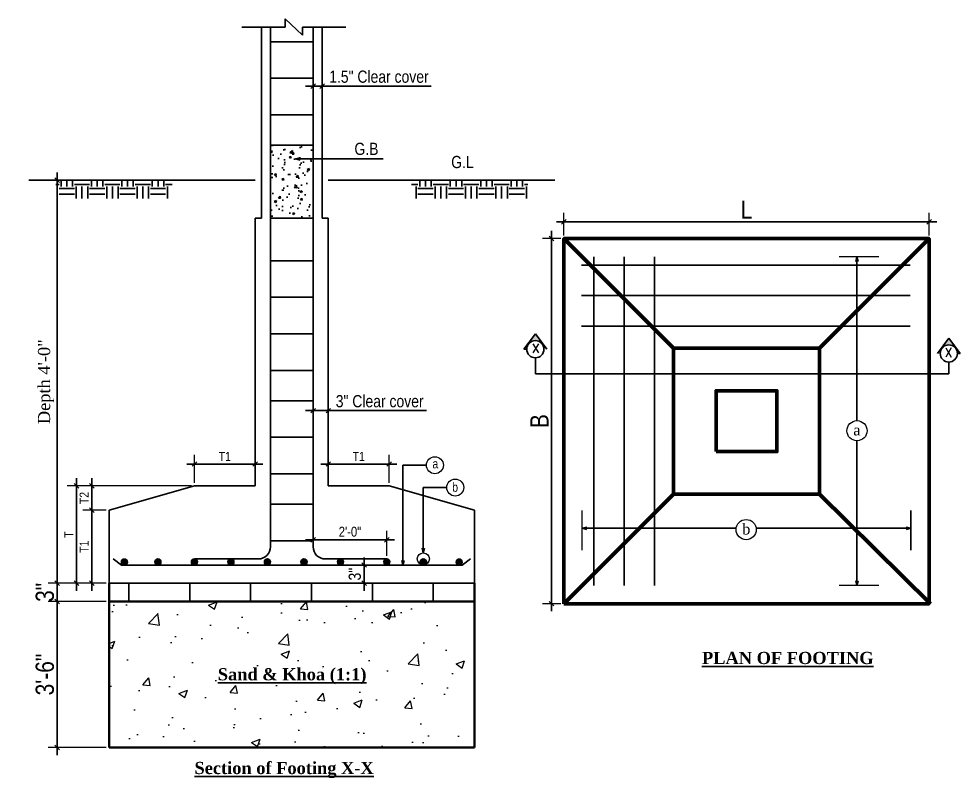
# Model space of a CAD drawing. Header units: inches. Extents: x -4010 to 92088, y -38563 to -1318.
# Drawn here: x 51706.2 to 51860.9, y -25527 to -25402.2 of the extents above; entities that cross this region are included whole.
import ezdxf

# ---------------------------------------------------------------- set-up
doc = ezdxf.new("R2010")
doc.units = ezdxf.units.IN
doc.header["$MEASUREMENT"] = 0
doc.header["$PDMODE"] = 99
for name, color, linetype, lineweight in [('1-FOUNDATION DIM', 31, 'Continuous', 5), ('Column', 2, 'Continuous', 50), ('DIM', 7, 'Continuous', 15), ('Footing', 250, 'Continuous', 30)]:
    doc.layers.add(name, color=color, linetype=linetype, lineweight=lineweight)
for name, color, linetype in [('con_out1', 2, 'Continuous'), ('Hatch', 3, 'Continuous'), ('Rod', 1, 'Continuous'), ('Tax', 250, 'Continuous'), ('TEX', 7, 'Continuous')]:
    doc.layers.add(name, color=color, linetype=linetype)
doc.styles.add('SECTION', font='romand.shx', dxfattribs={"height": 100})
doc.styles.get("Standard").update_dxf_attribs({"font": 'ARIALN.TTF'})
doc.dimstyles.new('_20', dxfattribs={"dimscale": 0.25, "dimtxt": 7, "dimasz": 5, "dimexe": 6, "dimexo": 2, "dimgap": 2, "dimtad": 1, "dimdec": 1, "dimzin": 3, "dimdsep": 46, "dimlunit": 4, "dimtxsty": 'Standard', "dimblk": 'OBLIQUE', "dimcen": 0, "dimdle": 5, "dimclrt": 7, "dimazin": 0, "dimtfac": 0.0375, "dimtdec": 1, "dimtofl": 0, "dimtmove": 0, "dimatfit": 3, "dimldrblk": 'OPEN30', "dimfxl": 6, "dimtvp": 0.8, "dimtolj": 1, "dimtzin": 0, "dimlwe": -1, "dimarcsym": 0})

# ---------------------------------------------------------------- blocks, each defined once
blk = doc.blocks.new('_Oblique')
at = {"color": 0, "linetype": 'ByBlock', "lineweight": -2}
blk.add_line((-0.5, -0.5), (0.5, 0.5), dxfattribs=at)
blk = doc.blocks.new('_Open30')
at = {"color": 0, "linetype": 'ByBlock', "lineweight": -2}
for p, q in [((-1, 0.27), (0, 0)), ((0, 0), (-1, -0.27)), ((0, 0), (-1, 0))]:
    blk.add_line(p, q, dxfattribs=at)
blk = doc.blocks.new('*D962')
at = {"layer": 'Defpoints', "color": 0}
for p in [(51757.06, -25466.59), (51757.06, -25467.66), (51754.56, -25470.97)]:
    blk.add_point(p, dxfattribs=at)
at = {"layer": 'DIM', "color": 0}
for p, q in [((51754.56, -25470.47), (51754.56, -25465.09)), ((51757.06, -25467.16), (51757.06, -25465.09))]:
    blk.add_line(p, q, dxfattribs=at)
at = {"layer": 'DIM', "color": 0, "lineweight": -2}
for p, q in [((51753.31, -25466.59), (51757.06, -25466.59)), ((51757.06, -25466.59), (51773.19, -25466.59))]:
    blk.add_line(p, q, dxfattribs=at)
at = {"layer": 'DIM', "color": 0, "lineweight": -2, "xscale": 0.75, "yscale": 0.75, "zscale": 0.75, "rotation": 180}
blk.add_blockref('_Oblique', (51754.56, -25466.59), dxfattribs=at)
at = {"layer": 'DIM', "color": 0, "lineweight": -2, "xscale": 0.75, "yscale": 0.75, "zscale": 0.75}
blk.add_blockref('_Oblique', (51757.06, -25466.59), dxfattribs=at)
at = {"layer": 'DIM', "color": 7, "insert": (51765.5, -25465.05), "char_height": 3, "attachment_point": 5}
blk.add_mtext('\\A1;{\\H0.6667x;\\C7;3" Clear cover}', dxfattribs=at)
blk = doc.blocks.new('*D949')
at = {"layer": 'Defpoints', "color": 0}
for p in [(51756.06, -25413.27), (51754.56, -25414.34), (51756.06, -25414.65)]:
    blk.add_point(p, dxfattribs=at)
at = {"layer": 'DIM', "color": 0}
for p, q in [((51754.56, -25413.84), (51754.56, -25411.77)), ((51756.06, -25414.15), (51756.06, -25411.77))]:
    blk.add_line(p, q, dxfattribs=at)
at = {"layer": 'DIM', "color": 0, "lineweight": -2}
for p, q in [((51753.31, -25413.27), (51756.06, -25413.27)), ((51756.06, -25413.27), (51773.95, -25413.27))]:
    blk.add_line(p, q, dxfattribs=at)
at = {"layer": 'DIM', "color": 0, "lineweight": -2, "xscale": 0.75, "yscale": 0.75, "zscale": 0.75, "rotation": 180}
blk.add_blockref('_Oblique', (51754.56, -25413.27), dxfattribs=at)
at = {"layer": 'DIM', "color": 0, "lineweight": -2, "xscale": 0.75, "yscale": 0.75, "zscale": 0.75}
blk.add_blockref('_Oblique', (51756.06, -25413.27), dxfattribs=at)
at = {"layer": 'DIM', "color": 7, "insert": (51765.38, -25411.73), "char_height": 3, "attachment_point": 5}
blk.add_mtext('\\A1;{\\H0.6667x;\\C7;1.5" Clear cover}', dxfattribs=at)
blk = doc.blocks.new('*D963')
at = {"layer": 'Defpoints', "color": 0}
for p in [(51712.52, -25428.72), (51738.74, -25428.72), (51721.06, -25494.95)]:
    blk.add_point(p, dxfattribs=at)
at = {"layer": 'DIM', "color": 0}
for p, q in [((51738.24, -25428.72), (51711.02, -25428.72)), ((51720.56, -25494.95), (51711.02, -25494.95))]:
    blk.add_line(p, q, dxfattribs=at)
at = {"layer": 'DIM', "color": 0, "lineweight": -2}
blk.add_line((51712.52, -25496.2), (51712.52, -25427.47), dxfattribs=at)
at = {"layer": 'DIM', "color": 0, "lineweight": -2, "xscale": 0.75, "yscale": 0.75, "zscale": 0.75}
for p, rotation in [((51712.52, -25428.72), 90), ((51712.52, -25494.95), 270)]:
    blk.add_blockref('_Oblique', p, dxfattribs=dict(at, rotation=rotation))
at = {"layer": 'DIM', "color": 7, "insert": (51710.68, -25461.84), "char_height": 3, "attachment_point": 5, "rotation": 90}
blk.add_mtext('\\A1;{\\fTimes New Roman|b0|i0|c0|p18;\\H0.6667x;\\C256;Depth 4\'-0"}', dxfattribs=at)
blk = doc.blocks.new('*D964')
at = {"layer": 'Defpoints', "color": 0}
for p in [(51761.56, -25491.95), (51761.62, -25494.95), (51762.94, -25494.95)]:
    blk.add_point(p, dxfattribs=at)
at = {"layer": 'DIM', "color": 0, "lineweight": -2}
blk.add_line((51762.94, -25490.7), (51762.94, -25496.2), dxfattribs=at)
at = {"layer": 'DIM', "color": 0}
for p, q in [((51762.06, -25491.95), (51764.44, -25491.95)), ((51762.12, -25494.95), (51764.44, -25494.95))]:
    blk.add_line(p, q, dxfattribs=at)
at = {"layer": 'DIM', "color": 0, "lineweight": -2, "xscale": 0.75, "yscale": 0.75, "zscale": 0.75}
for p, rotation in [((51762.94, -25491.95), 90), ((51762.94, -25494.95), 270)]:
    blk.add_blockref('_Oblique', p, dxfattribs=dict(at, rotation=rotation))
at = {"layer": 'DIM', "color": 7, "insert": (51761.42, -25493.45), "char_height": 3, "attachment_point": 5, "rotation": 90}
blk.add_mtext('\\A1;{\\H0.6667x;\\C7;3"}', dxfattribs=at)
blk = doc.blocks.new('*D965')
at = {"layer": 'Defpoints', "color": 0}
for p in [(51735.06, -25475.36), (51735.06, -25478.95), (51745.06, -25478.95)]:
    blk.add_point(p, dxfattribs=at)
at = {"layer": 'DIM', "color": 0, "lineweight": -2}
blk.add_line((51746.31, -25475.36), (51733.81, -25475.36), dxfattribs=at)
at = {"layer": 'DIM', "color": 0}
for p, q in [((51735.06, -25478.45), (51735.06, -25473.86)), ((51745.06, -25478.45), (51745.06, -25473.86))]:
    blk.add_line(p, q, dxfattribs=at)
at = {"layer": 'DIM', "color": 0, "lineweight": -2, "xscale": 0.75, "yscale": 0.75, "zscale": 0.75, "rotation": 180}
blk.add_blockref('_Oblique', (51735.06, -25475.36), dxfattribs=at)
at = {"layer": 'DIM', "color": 0, "lineweight": -2, "xscale": 0.75, "yscale": 0.75, "zscale": 0.75}
blk.add_blockref('_Oblique', (51745.06, -25475.36), dxfattribs=at)
at = {"layer": 'DIM', "color": 7, "insert": (51740.06, -25474.11), "char_height": 3, "attachment_point": 5}
blk.add_mtext('\\A1;{\\H0.5x;\\C7;T1}', dxfattribs=at)
blk = doc.blocks.new('*D966')
at = {"layer": 'Defpoints', "color": 0}
for p in [(51767.06, -25475.36), (51757.06, -25478.95), (51767.06, -25478.95)]:
    blk.add_point(p, dxfattribs=at)
at = {"layer": 'DIM', "color": 0, "lineweight": -2}
blk.add_line((51755.81, -25475.36), (51768.31, -25475.36), dxfattribs=at)
at = {"layer": 'DIM', "color": 0}
for p, q in [((51757.06, -25478.45), (51757.06, -25473.86)), ((51767.06, -25478.45), (51767.06, -25473.86))]:
    blk.add_line(p, q, dxfattribs=at)
at = {"layer": 'DIM', "color": 0, "lineweight": -2, "xscale": 0.75, "yscale": 0.75, "zscale": 0.75, "rotation": 180}
blk.add_blockref('_Oblique', (51757.06, -25475.36), dxfattribs=at)
at = {"layer": 'DIM', "color": 0, "lineweight": -2, "xscale": 0.75, "yscale": 0.75, "zscale": 0.75}
blk.add_blockref('_Oblique', (51767.06, -25475.36), dxfattribs=at)
at = {"layer": 'DIM', "color": 7, "insert": (51762.06, -25474.11), "char_height": 3, "attachment_point": 5}
blk.add_mtext('\\A1;{\\H0.5x;\\C7;T1}', dxfattribs=at)
blk = doc.blocks.new('*D967')
at = {"layer": 'Defpoints', "color": 0}
for p in [(51718.2, -25482.95), (51721.06, -25482.95), (51720.81, -25494.95)]:
    blk.add_point(p, dxfattribs=at)
at = {"layer": 'DIM', "color": 0}
for p, q in [((51720.56, -25482.95), (51716.7, -25482.95)), ((51720.31, -25494.95), (51716.7, -25494.95))]:
    blk.add_line(p, q, dxfattribs=at)
at = {"layer": 'DIM', "color": 0, "lineweight": -2}
blk.add_line((51718.2, -25496.2), (51718.2, -25481.7), dxfattribs=at)
at = {"layer": 'DIM', "color": 0, "lineweight": -2, "xscale": 0.75, "yscale": 0.75, "zscale": 0.75}
for p, rotation in [((51718.2, -25482.95), 90), ((51718.2, -25494.95), 270)]:
    blk.add_blockref('_Oblique', p, dxfattribs=dict(at, rotation=rotation))
at = {"layer": 'DIM', "color": 7, "insert": (51716.95, -25488.95), "char_height": 3, "attachment_point": 5, "rotation": 90}
blk.add_mtext('\\A1;{\\H0.5x;\\C7;T1}', dxfattribs=at)
blk = doc.blocks.new('*D968')
at = {"layer": 'Defpoints', "color": 0}
for p in [(51735.06, -25478.95), (51718.2, -25482.95), (51721.06, -25482.95)]:
    blk.add_point(p, dxfattribs=at)
at = {"layer": 'DIM', "color": 0, "lineweight": -2}
blk.add_line((51718.2, -25477.7), (51718.2, -25484.2), dxfattribs=at)
at = {"layer": 'DIM', "color": 0}
for p, q in [((51734.56, -25478.95), (51716.7, -25478.95)), ((51720.56, -25482.95), (51716.7, -25482.95))]:
    blk.add_line(p, q, dxfattribs=at)
at = {"layer": 'DIM', "color": 0, "lineweight": -2, "xscale": 0.75, "yscale": 0.75, "zscale": 0.75}
for p, rotation in [((51718.2, -25478.95), 90), ((51718.2, -25482.95), 270)]:
    blk.add_blockref('_Oblique', p, dxfattribs=dict(at, rotation=rotation))
at = {"layer": 'DIM', "color": 7, "insert": (51716.95, -25480.95), "char_height": 3, "attachment_point": 5, "rotation": 90}
blk.add_mtext('\\A1;{\\H0.5x;\\C7;T2}', dxfattribs=at)
blk = doc.blocks.new('*D969')
at = {"layer": 'Defpoints', "color": 0}
for p in [(51715.67, -25478.95), (51735.06, -25478.95), (51721.06, -25494.95)]:
    blk.add_point(p, dxfattribs=at)
at = {"layer": 'DIM', "color": 0, "lineweight": -2}
blk.add_line((51715.67, -25496.2), (51715.67, -25477.7), dxfattribs=at)
at = {"layer": 'DIM', "color": 0}
for p, q in [((51734.56, -25478.95), (51714.17, -25478.95)), ((51720.56, -25494.95), (51714.17, -25494.95))]:
    blk.add_line(p, q, dxfattribs=at)
at = {"layer": 'DIM', "color": 0, "lineweight": -2, "xscale": 0.75, "yscale": 0.75, "zscale": 0.75}
for p, rotation in [((51715.67, -25478.95), 90), ((51715.67, -25494.95), 270)]:
    blk.add_blockref('_Oblique', p, dxfattribs=dict(at, rotation=rotation))
at = {"layer": 'DIM', "color": 7, "insert": (51714.42, -25486.95), "char_height": 3, "attachment_point": 5, "rotation": 90}
blk.add_mtext('\\A1;{\\H0.5x;\\C7;T}', dxfattribs=at)
blk = doc.blocks.new('*D970')
at = {"layer": 'Defpoints', "color": 0}
for p in [(51754.56, -25487.82), (51754.56, -25487.97), (51766.67, -25490.95)]:
    blk.add_point(p, dxfattribs=at)
at = {"layer": 'DIM', "color": 0}
for p, q in [((51754.56, -25487.47), (51754.56, -25486.32)), ((51766.67, -25490.45), (51766.67, -25486.32))]:
    blk.add_line(p, q, dxfattribs=at)
at = {"layer": 'DIM', "color": 0, "lineweight": -2}
blk.add_line((51767.92, -25487.82), (51753.31, -25487.82), dxfattribs=at)
at = {"layer": 'DIM', "color": 0, "lineweight": -2, "xscale": 0.75, "yscale": 0.75, "zscale": 0.75, "rotation": 180}
blk.add_blockref('_Oblique', (51754.56, -25487.82), dxfattribs=at)
at = {"layer": 'DIM', "color": 0, "lineweight": -2, "xscale": 0.75, "yscale": 0.75, "zscale": 0.75}
blk.add_blockref('_Oblique', (51766.67, -25487.82), dxfattribs=at)
at = {"layer": 'DIM', "color": 7, "insert": (51760.62, -25486.49), "char_height": 3, "attachment_point": 5}
blk.add_mtext('\\A1;{\\H0.54x;\\C7;2\'-0"}', dxfattribs=at)
blk = doc.blocks.new('*D950')
at = {"layer": 'Defpoints', "color": 0}
for p in [(51712.52, -25494.95), (51720.81, -25494.95), (51721.06, -25497.95)]:
    blk.add_point(p, dxfattribs=at)
at = {"layer": 'DIM', "color": 0, "lineweight": -2}
blk.add_line((51712.52, -25499.2), (51712.52, -25493.7), dxfattribs=at)
at = {"layer": 'DIM', "color": 0}
for p, q in [((51720.31, -25494.95), (51711.02, -25494.95)), ((51720.56, -25497.95), (51711.02, -25497.95))]:
    blk.add_line(p, q, dxfattribs=at)
at = {"layer": 'DIM', "color": 0, "lineweight": -2, "xscale": 0.75, "yscale": 0.75, "zscale": 0.75}
for p, rotation in [((51712.52, -25494.95), 90), ((51712.52, -25497.95), 270)]:
    blk.add_blockref('_Oblique', p, dxfattribs=dict(at, rotation=rotation))
at = {"layer": 'DIM', "color": 7, "insert": (51710.49, -25496.45), "char_height": 3, "attachment_point": 5, "rotation": 90}
blk.add_mtext('\\A1;{\\C7;3"}', dxfattribs=at)
blk = doc.blocks.new('*D971')
at = {"layer": 'Defpoints', "color": 0}
for p in [(51795.78, -25435.57), (51795.78, -25438.31), (51855.78, -25438.31)]:
    blk.add_point(p, dxfattribs=at)
at = {"layer": 'DIM', "color": 0}
for p, q in [((51795.78, -25437.81), (51795.78, -25434.07)), ((51855.78, -25437.81), (51855.78, -25434.07))]:
    blk.add_line(p, q, dxfattribs=at)
at = {"layer": 'DIM', "color": 0, "lineweight": -2}
blk.add_line((51857.03, -25435.57), (51794.53, -25435.57), dxfattribs=at)
at = {"layer": 'DIM', "color": 0, "lineweight": -2, "xscale": 0.75, "yscale": 0.75, "zscale": 0.75, "rotation": 180}
blk.add_blockref('_Oblique', (51795.78, -25435.57), dxfattribs=at)
at = {"layer": 'DIM', "color": 0, "lineweight": -2, "xscale": 0.75, "yscale": 0.75, "zscale": 0.75}
blk.add_blockref('_Oblique', (51855.78, -25435.57), dxfattribs=at)
at = {"layer": 'DIM', "color": 7, "insert": (51825.78, -25433.57), "char_height": 3, "attachment_point": 5}
blk.add_mtext('\\A1;{\\C7;L}', dxfattribs=at)
blk = doc.blocks.new('*D972')
at = {"layer": 'Defpoints', "color": 0}
for p in [(51793.75, -25438.31), (51795.78, -25438.31), (51795.78, -25498.31)]:
    blk.add_point(p, dxfattribs=at)
at = {"layer": 'DIM', "color": 0, "lineweight": -2}
blk.add_line((51793.75, -25499.56), (51793.75, -25437.06), dxfattribs=at)
at = {"layer": 'DIM', "color": 0}
for p, q in [((51795.28, -25438.31), (51792.25, -25438.31)), ((51795.28, -25498.31), (51792.25, -25498.31))]:
    blk.add_line(p, q, dxfattribs=at)
at = {"layer": 'DIM', "color": 0, "lineweight": -2, "xscale": 0.75, "yscale": 0.75, "zscale": 0.75}
for p, rotation in [((51793.75, -25438.31), 90), ((51793.75, -25498.31), 270)]:
    blk.add_blockref('_Oblique', p, dxfattribs=dict(at, rotation=rotation))
at = {"layer": 'DIM', "color": 7, "insert": (51791.75, -25468.31), "char_height": 3, "attachment_point": 5, "rotation": 90}
blk.add_mtext('\\A1;{\\C7;B}', dxfattribs=at)
blk = doc.blocks.new('*D973')
at = {"layer": 'Defpoints', "color": 0}
for p in [(51712.52, -25497.95), (51721.06, -25497.95), (51721.06, -25521.95)]:
    blk.add_point(p, dxfattribs=at)
at = {"layer": 'DIM', "color": 0, "lineweight": -2}
blk.add_line((51712.52, -25523.2), (51712.52, -25496.7), dxfattribs=at)
at = {"layer": 'DIM', "color": 0}
for p, q in [((51720.56, -25497.95), (51711.02, -25497.95)), ((51720.56, -25521.95), (51711.02, -25521.95))]:
    blk.add_line(p, q, dxfattribs=at)
at = {"layer": 'DIM', "color": 0, "lineweight": -2, "xscale": 0.75, "yscale": 0.75, "zscale": 0.75}
for p, rotation in [((51712.52, -25497.95), 90), ((51712.52, -25521.95), 270)]:
    blk.add_blockref('_Oblique', p, dxfattribs=dict(at, rotation=rotation))
at = {"layer": 'DIM', "color": 7, "insert": (51710.49, -25509.95), "char_height": 3, "attachment_point": 5, "rotation": 90}
blk.add_mtext('\\A1;3\'-6"', dxfattribs=at)

msp = doc.modelspace()

# ---------------------------------------------------------------- hatches: boundary and pattern name
at = {"layer": '1-FOUNDATION DIM'}
h = msp.add_hatch(dxfattribs=at)
h.set_pattern_fill('AR-CONC', color=256, scale=2, style=0)
h.set_pattern_definition([(50, (53110.809, -24063.868), (14.345204, -1.25504), [1.5, -16.5]), (355, (53110.809, -24063.868), (-2.77503, 15.04384), [1.2, -13.2]), (100.4514, (53112.004, -24063.973), (11.57019, 13.78879), [1.2748, -14.02284]), (46.1842, (53110.809, -24059.868), (21.34482, -3.31038), [2.25, -24.75]), (96.6356, (53112.587, -24060.144), (18.69325, 19.48236), [1.9122, -21.03426]), (351.1842, (53110.809, -24059.868), (18.69324, 19.48237), [1.8, -19.8]), (21, (53112.809, -24060.868), (11.93814, -8.05238), [1.5, -16.5]), (326, (53112.809, -24060.868), (4.86631, 14.503), [1.2, -13.2]), (71.4514, (53113.803, -24061.54), (16.80445, 6.45061), [1.2748, -14.02284]), (37.5, (53110.8086, -24063.8683), (0.243197, 6.657877), [0, -13.04, 0, -13.4, 0, -13.25]), (7.5, (53110.8086, -24063.868), (5.26139, 7.888234), [0, -7.64, 0, -12.74, 0, -5.05]), (327.5, (53106.3486, -24063.8683), (10.676449, -0.451097), [0, -5, 0, -15.6, 0, -20.7]), (317.5, (53104.349, -24063.868), (11.663723, 2.0021), [0, -6.5, 0, -10.36, 0, -14.7])])
h.paths.add_polyline_path([(51781.061, -25497.955), (51721.061, -25497.955), (51721.061, -25521.955), (51781.061, -25521.955)])
h.paths.add_polyline_path([(51738.405, -25508.4), (51763.061, -25508.4), (51763.061, -25511.997), (51738.405, -25511.997)], flags=24)
at = {"layer": 'Hatch'}
h = msp.add_hatch(dxfattribs=at)
h.set_pattern_fill('AR-CONC', color=256, scale=0.5, style=0)
h.set_pattern_definition([(50, (51669.2922, -25535.6984), (3.5863, -0.31376), [0.375, -4.125]), (355, (51669.2922, -25535.6984), (-0.69376, 3.76096), [0.3, -3.3]), (100.4514, (51669.591, -25535.7245), (2.89255, 3.4472), [0.3187, -3.50571]), (46.1842, (51669.292, -25534.6984), (5.3362, -0.8276), [0.5625, -6.1875]), (96.6356, (51669.737, -25534.7673), (4.67331, 4.87059), [0.47805, -5.25856]), (351.184, (51669.292, -25534.6984), (4.6733, 4.8706), [0.45, -4.95]), (21, (51669.7922, -25534.9484), (2.984535, -2.013094), [0.375, -4.125]), (326, (51669.7922, -25534.9484), (1.21658, 3.62575), [0.3, -3.3]), (71.4514, (51670.041, -25535.116), (4.20111, 1.61265), [0.3187, -3.50571]), (37.5, (51669.2922, -25535.6984), (0.060799, 1.664469), [0, -3.26, 0, -3.35, 0, -3.3125]), (7.5, (51669.2922, -25535.6984), (1.315348, 1.972059), [0, -1.91, 0, -3.185, 0, -1.2625]), (327.5, (51668.1772, -25535.6984), (2.669112, -0.112774), [0, -1.25, 0, -3.9, 0, -5.175]), (317.5, (51667.6772, -25535.6984), (2.91593, 0.500525), [0, -1.625, 0, -2.59, 0, -3.675])])
h.paths.add_polyline_path([(51747.561, -25434.952), (51754.561, -25434.952), (51754.561, -25422.952), (51747.561, -25422.952)])
h = msp.add_hatch(dxfattribs=at)
h.set_pattern_fill('EARTH', color=256, scale=10, style=0)
h.set_pattern_definition([(180, (51832.8302, -25529.4597), (-2.5, 2.5), [2.5, -2.5]), (180, (51832.8302, -25528.5222), (-2.5, 2.5), [2.5, -2.5]), (180, (51832.8302, -25527.5847), (-2.5, 2.5), [2.5, -2.5]), (90, (51832.5177, -25527.2722), (2.5, 2.5), [2.5, -2.5]), (90, (51831.5802, -25527.2722), (2.5, 2.5), [2.5, -2.5]), (90, (51830.6427, -25527.2722), (2.5, 2.5), [2.5, -2.5])])
h.paths.add_polyline_path([(51712.292, -25428.716), (51731.394, -25428.716), (51731.394, -25431.716), (51712.292, -25431.716)])
h = msp.add_hatch(dxfattribs=at)
h.set_pattern_fill('EARTH', color=256, scale=10, style=0)
h.set_pattern_definition([(0, (51669.2922, -25529.4597), (2.5, 2.5), [2.5, -2.5]), (0, (51669.2922, -25528.5222), (2.5, 2.5), [2.5, -2.5]), (0, (51669.2922, -25527.5847), (2.5, 2.5), [2.5, -2.5]), (90, (51669.6047, -25527.2722), (-2.5, 2.5), [2.5, -2.5]), (90, (51670.5422, -25527.2722), (-2.5, 2.5), [2.5, -2.5]), (90, (51671.4797, -25527.2722), (-2.5, 2.5), [2.5, -2.5])])
h.paths.add_polyline_path([(51789.831, -25428.716), (51770.729, -25428.716), (51770.729, -25431.716), (51789.831, -25431.716)])
h = msp.add_hatch(dxfattribs=at)
h.set_pattern_fill('BRICK', color=256, scale=20, style=0)
h.set_pattern_definition([(0, (51669.292, -25533.6984), (0, 5), []), (90, (51669.292, -25533.698), (-10, 6e-16), [5, -5]), (90, (51674.292, -25533.698), (-10, 6e-16), [-5, 5])])
h.paths.add_polyline_path([(51781.061, -25497.955), (51781.061, -25494.955), (51721.061, -25494.955), (51721.061, -25497.955)])
at = {"layer": 'Rod'}
for points in [[(51724.061, -25491.469, 1), (51723.061, -25491.469, 1)], [(51729.561, -25491.455, 1), (51728.561, -25491.455, 1)], [(51735.561, -25491.455, 1), (51734.561, -25491.455, 1)], [(51741.561, -25491.455, 1), (51740.561, -25491.455, 1)], [(51747.561, -25491.455, 1), (51746.561, -25491.455, 1)], [(51753.561, -25491.455, 1), (51752.561, -25491.455, 1)], [(51759.561, -25491.455, 1), (51758.561, -25491.455, 1)], [(51767.173, -25491.455, 1), (51766.173, -25491.455, 1)], [(51773.173, -25491.455, 1), (51772.173, -25491.455, 1)], [(51779.061, -25491.469, 1), (51778.061, -25491.469, 1)]]:
    msp.add_hatch(color=256, dxfattribs=at).paths.add_polyline_path(points)
at = {"layer": 'TEX'}
for points in [[(51789.208, -25456.495), (51789.67, -25456.495, -1), (51792.496, -25456.495), (51792.958, -25456.495), (51791.083, -25453.995)], [(51859.011, -25454.69), (51857.136, -25457.19), (51857.598, -25457.19, -1), (51860.424, -25457.19), (51860.886, -25457.19)]]:
    msp.add_hatch(color=256, dxfattribs=at).paths.add_polyline_path(points)

# ---------------------------------------------------------------- linework, layer by layer
at = {"layer": 'Column'}
for p, q in [((51813.784, -25456.314), (51795.784, -25438.314)), ((51837.784, -25456.314), (51855.784, -25438.314)), ((51813.784, -25480.314), (51795.784, -25498.314)), ((51837.784, -25480.314), (51856.034, -25498.314))]:
    msp.add_line(p, q, dxfattribs=at)
for points in [[(51795.784, -25498.314), (51855.784, -25498.314), (51855.784, -25438.314), (51795.784, -25438.314)], [(51813.784, -25480.314), (51837.784, -25480.314), (51837.784, -25456.314), (51813.784, -25456.314)], [(51820.784, -25473.314), (51830.784, -25473.314), (51830.784, -25463.314), (51820.784, -25463.314)]]:
    msp.add_lwpolyline(points, close=True, dxfattribs=at)
at = {"layer": 'con_out1'}
for p, q in [((51749.992, -25402.213), (51749.992, -25403.556)), ((51749.992, -25402.213), (51752.805, -25404.9)), ((51742.83, -25403.556), (51749.992, -25403.556)), ((51746.061, -25434.955), (51746.061, -25403.556)), ((51752.805, -25403.556), (51759.967, -25403.556)), ((51752.805, -25403.556), (51752.805, -25404.9)), ((51756.061, -25434.955), (51756.061, -25403.556)), ((51754.561, -25422.952), (51747.561, -25422.952)), ((51745.061, -25478.955), (51745.061, -25434.955)), ((51745.061, -25434.955), (51746.061, -25434.955)), ((51754.561, -25434.952), (51747.561, -25434.952)), ((51756.061, -25434.955), (51757.061, -25434.955)), ((51757.061, -25478.955), (51757.061, -25434.955)), ((51721.061, -25482.955), (51735.061, -25478.955)), ((51735.061, -25478.955), (51745.061, -25478.955)), ((51757.061, -25478.955), (51767.061, -25478.955)), ((51767.061, -25478.955), (51781.061, -25482.955)), ((51721.061, -25494.955), (51721.061, -25482.955)), ((51781.061, -25494.955), (51781.061, -25482.955)), ((51721.061, -25494.955), (51781.061, -25494.955))]:
    msp.add_line(p, q, dxfattribs=at)
at = {"layer": 'DIM'}
for p, q in [((51847.534, -25441.314), (51840.984, -25441.314)), ((51772.673, -25479.226), (51776.523, -25479.226)), ((51798.784, -25489.529), (51798.784, -25482.979)), ((51847.534, -25495.314), (51840.984, -25495.314))]:
    msp.add_line(p, q, dxfattribs=at)
for centre, radius in [((51843.934, -25469.885), 1.657), ((51774.569, -25475.551), 1.398), ((51777.921, -25479.226), 1.398), ((51825.719, -25486.134), 1.657), ((51772.673, -25490.955), 1)]:
    msp.add_circle(centre, radius, dxfattribs=at)
at = {"layer": 'Footing'}
for p, q in [((51721.061, -25494.955), (51721.061, -25521.955)), ((51781.061, -25494.955), (51781.061, -25521.955)), ((51721.061, -25497.955), (51781.061, -25497.955)), ((51721.061, -25521.955), (51781.061, -25521.955))]:
    msp.add_line(p, q, dxfattribs=at)
at = {"layer": 'Hatch'}
for p, q in [((51745.061, -25428.716), (51707.859, -25428.716)), ((51757.061, -25428.716), (51794.263, -25428.716))]:
    msp.add_line(p, q, dxfattribs=at)
at = {"layer": 'Rod'}
for p, q in [((51747.561, -25488.955), (51747.561, -25403.556)), ((51754.561, -25488.955), (51754.561, -25403.556)), ((51754.561, -25405.969), (51747.561, -25405.969)), ((51754.561, -25411.969), (51747.561, -25411.969)), ((51754.561, -25417.969), (51747.561, -25417.969)), ((51800.668, -25441.314), (51800.668, -25495.314)), ((51805.668, -25441.314), (51805.668, -25495.314)), ((51810.668, -25441.314), (51810.668, -25495.314)), ((51754.561, -25441.969), (51747.561, -25441.969)), ((51798.669, -25442.687), (51852.669, -25442.687)), ((51754.561, -25447.969), (51747.561, -25447.969)), ((51798.669, -25447.687), (51852.669, -25447.687)), ((51798.669, -25452.687), (51852.669, -25452.687)), ((51754.561, -25453.969), (51747.561, -25453.969)), ((51754.561, -25459.969), (51747.561, -25459.969)), ((51754.561, -25459.969), (51747.561, -25459.969)), ((51754.561, -25464.969), (51747.561, -25464.969)), ((51754.561, -25470.969), (51747.561, -25470.969)), ((51754.561, -25476.969), (51747.561, -25476.969)), ((51754.561, -25481.969), (51747.561, -25481.969)), ((51754.561, -25487.969), (51747.561, -25487.969)), ((51723.061, -25491.955), (51721.714, -25490.922)), ((51723.061, -25491.955), (51779.061, -25491.955)), ((51735.061, -25490.955), (51745.561, -25490.955)), ((51756.561, -25490.955), (51766.673, -25490.955)), ((51779.061, -25491.955), (51780.408, -25490.922))]:
    msp.add_line(p, q, dxfattribs=at)
for centre in [(51723.561, -25491.469), (51729.061, -25491.455), (51735.061, -25491.455), (51741.061, -25491.455), (51747.061, -25491.455), (51753.061, -25491.455), (51759.061, -25491.455), (51766.673, -25491.455), (51772.673, -25491.455), (51778.561, -25491.469)]:
    msp.add_circle(centre, 0.5, dxfattribs=at)
for centre, start, end in [((51745.561, -25488.955), 270, 0), ((51756.561, -25488.955), 180, 270)]:
    msp.add_arc(centre, 2, start, end, dxfattribs=at)
at = {"layer": 'Tax'}
for p, q in [((51852.784, -25489.529), (51852.784, -25482.979)), ((51798.784, -25485.914), (51824.077, -25485.914)), ((51852.784, -25485.914), (51827.362, -25485.914))]:
    msp.add_line(p, q, dxfattribs=at)
at = {"layer": 'TEX'}
for p, q in [((51789.208, -25456.495), (51791.083, -25453.995)), ((51791.083, -25453.995), (51792.958, -25456.495)), ((51859.011, -25454.69), (51857.136, -25457.19)), ((51860.886, -25457.19), (51859.011, -25454.69)), ((51789.208, -25456.495), (51789.67, -25456.495)), ((51791.083, -25457.908), (51791.083, -25460.556)), ((51860.886, -25457.19), (51860.424, -25457.19)), ((51859.011, -25458.603), (51859.011, -25460.556)), ((51791.083, -25460.556), (51859.011, -25460.556))]:
    msp.add_line(p, q, dxfattribs=at)
for centre in [(51791.083, -25456.495), (51859.011, -25457.19)]:
    msp.add_circle(centre, 1.413, dxfattribs=at)

# ---------------------------------------------------------------- texts
at = {"layer": 'DIM'}
for s, p in [('a', (51774.166, -25476.074)), ('b', (51777.409, -25479.916))]:
    msp.add_text(s, height=1.519, dxfattribs=at).set_placement(p)
for s, insert, char_height, attachment_point in [('G.B', (51761.352, -25422.578), 2, 1), ('G.L', (51777.254, -25424.738), 2, 1), ('\\A1;{\\fTimes New Roman|b0|i0|c0|p18;a}', (51843.92, -25469.773), 1.8, 5), ('{\\fTimes New Roman|b0|i0|c0|p18;b}', (51825.73, -25486.048), 1.8, 5)]:
    msp.add_mtext(s, dxfattribs=dict(at, insert=insert, char_height=char_height, attachment_point=attachment_point))
at = {"layer": 'TEX', "char_height": 1.5, "style": 'SECTION'}
for insert, attachment_point in [((51790.484, -25455.596), 1), ((51859.61, -25456.291), 3)]:
    msp.add_mtext('X', dxfattribs=dict(at, insert=insert, attachment_point=attachment_point))
at = {"layer": 'TEX', "char_height": 2, "width": 81.96997, "attachment_point": 1}
for s, insert in [('\\pt18;{\\fTimes New Roman|b1|i0|c0|p18;\\LPLAN OF FOOTING}', (51818.464, -25506.222)), ('{\\fTimes New Roman|b1|i0|c0|p18;\\LSand & Khoa (1:1)}', (51738.905, -25508.9)), ('{\\fTimes New Roman|b1|i0|c0|p18;\\LSection of Footing X-X}', (51735.074, -25524.301))]:
    msp.add_mtext(s, dxfattribs=dict(at, insert=insert))

# ---------------------------------------------------------------- dimensions: what is measured, and where the dimension line sits
at = {"layer": 'DIM'}
for base, p1, p2, text, picture, middle in [((51756.061, -25413.268), (51754.561, -25414.342), (51756.061, -25414.645), '{\\H0.6667x;\\C7;1.5" Clear cover}', '*D949', (51765.379, -25411.733)), ((51795.784, -25435.572), (51855.784, -25438.314), (51795.784, -25438.314), '{\\C7;L}', '*D971', (51825.784, -25433.572)), ((51757.061, -25466.588), (51754.561, -25470.969), (51757.061, -25467.662), '{\\H0.6667x;\\C7;3" Clear cover}', '*D962', (51765.5, -25465.053)), ((51767.061, -25475.364), (51757.061, -25478.955), (51767.061, -25478.955), '{\\H0.5x;\\C7;T1}', '*D966', (51762.061, -25474.111)), ((51754.561, -25487.817), (51766.673, -25490.955), (51754.561, -25487.969), '{\\H0.54x;\\C7;2\'-0"}', '*D970', (51760.617, -25486.49))]:
    dim = msp.add_linear_dim(base=base, p1=p1, p2=p2, text=text, dimstyle='_20', override={"dimtxt": 12, "dimasz": 3}, dxfattribs=at)
    dim.commit()
    dim.dimension.update_dxf_attribs({"geometry": picture, "text_midpoint": middle})
for base, p1, p2, text, picture, middle in [((51712.523, -25428.716), (51721.061, -25494.955), (51738.744, -25428.716), '{\\fTimes New Roman|b0|i0|c0|p18;\\H0.6667x;\\C256;Depth 4\'-0"}', '*D963', (51712.523, -25461.835)), ((51712.523, -25494.955), (51721.061, -25497.955), (51720.811, -25494.955), '{\\C7;<>}', '*D950', (51712.523, -25496.455))]:
    dim = msp.add_linear_dim(base=base, p1=p1, p2=p2, angle=90, text=text, dimstyle='_20', override={"dimtxt": 12, "dimasz": 3}, dxfattribs=at)
    dim.commit()
    dim.dimension.update_dxf_attribs({"geometry": picture, "text_midpoint": middle, "dimtype": 160})
for base, p1, p2, text, picture, middle in [((51793.75, -25438.314), (51795.784, -25498.314), (51795.784, -25438.314), '{\\C7;B}', '*D972', (51791.75, -25468.314)), ((51715.667, -25478.955), (51721.061, -25494.955), (51735.061, -25478.955), '{\\H0.5x;\\C7;T}', '*D969', (51714.417, -25486.955)), ((51718.202, -25482.955), (51735.061, -25478.955), (51721.061, -25482.955), '{\\H0.5x;\\C7;T2}', '*D968', (51716.949, -25480.955)), ((51718.202, -25482.955), (51720.811, -25494.955), (51721.061, -25482.955), '{\\H0.5x;\\C7;T1}', '*D967', (51716.949, -25488.955)), ((51762.945, -25494.955), (51761.56, -25491.955), (51761.616, -25494.955), '{\\H0.6667x;\\C7;<>}', '*D964', (51761.423, -25493.455)), ((51712.523, -25497.955), (51721.061, -25521.955), (51721.061, -25497.955), '3\'-6"', '*D973', (51710.491, -25509.955))]:
    dim = msp.add_linear_dim(base=base, p1=p1, p2=p2, angle=90, text=text, dimstyle='_20', override={"dimtxt": 12, "dimasz": 3}, dxfattribs=at)
    dim.commit()
    dim.dimension.update_dxf_attribs({"geometry": picture, "text_midpoint": middle})
dim = msp.add_linear_dim(base=(51735.061, -25475.364), p1=(51745.061, -25478.955), p2=(51735.061, -25478.955), text='{\\H0.5x;\\C7;T1}', dimstyle='_20', override={"dimtxt": 12, "dimasz": 3}, dxfattribs=at)
dim.commit()
dim.dimension.update_dxf_attribs({"geometry": '*D965', "text_midpoint": (51740.061, -25475.364), "dimtype": 160})

# ---------------------------------------------------------------- leaders
at = {"layer": 'DIM', "annotation_type": 0, "has_hookline": 1, "hookline_direction": 0, "text_width": 4.575}
msp.add_leader([(51751.665, -25425.238), (51760.992, -25425.238)], dimstyle='_20', override={"dimtxt": 12, "dimasz": 3}, dxfattribs=at)
at = {"layer": 'DIM'}
for points in [[(51843.919, -25441.314), (51843.914, -25468.228)], [(51843.919, -25495.314), (51843.919, -25471.542)], [(51769.321, -25491.955), (51769.321, -25475.551), (51773.171, -25475.551)], [(51772.673, -25489.954), (51772.673, -25479.226), (51776.523, -25479.226)], [(51798.784, -25485.914), (51824.077, -25485.914)], [(51852.784, -25485.914), (51827.362, -25485.914)]]:
    msp.add_leader(points, dimstyle='_20', override={"dimtxt": 12, "dimasz": 3}, dxfattribs=at)

doc.saveas('drawing.dxf')
